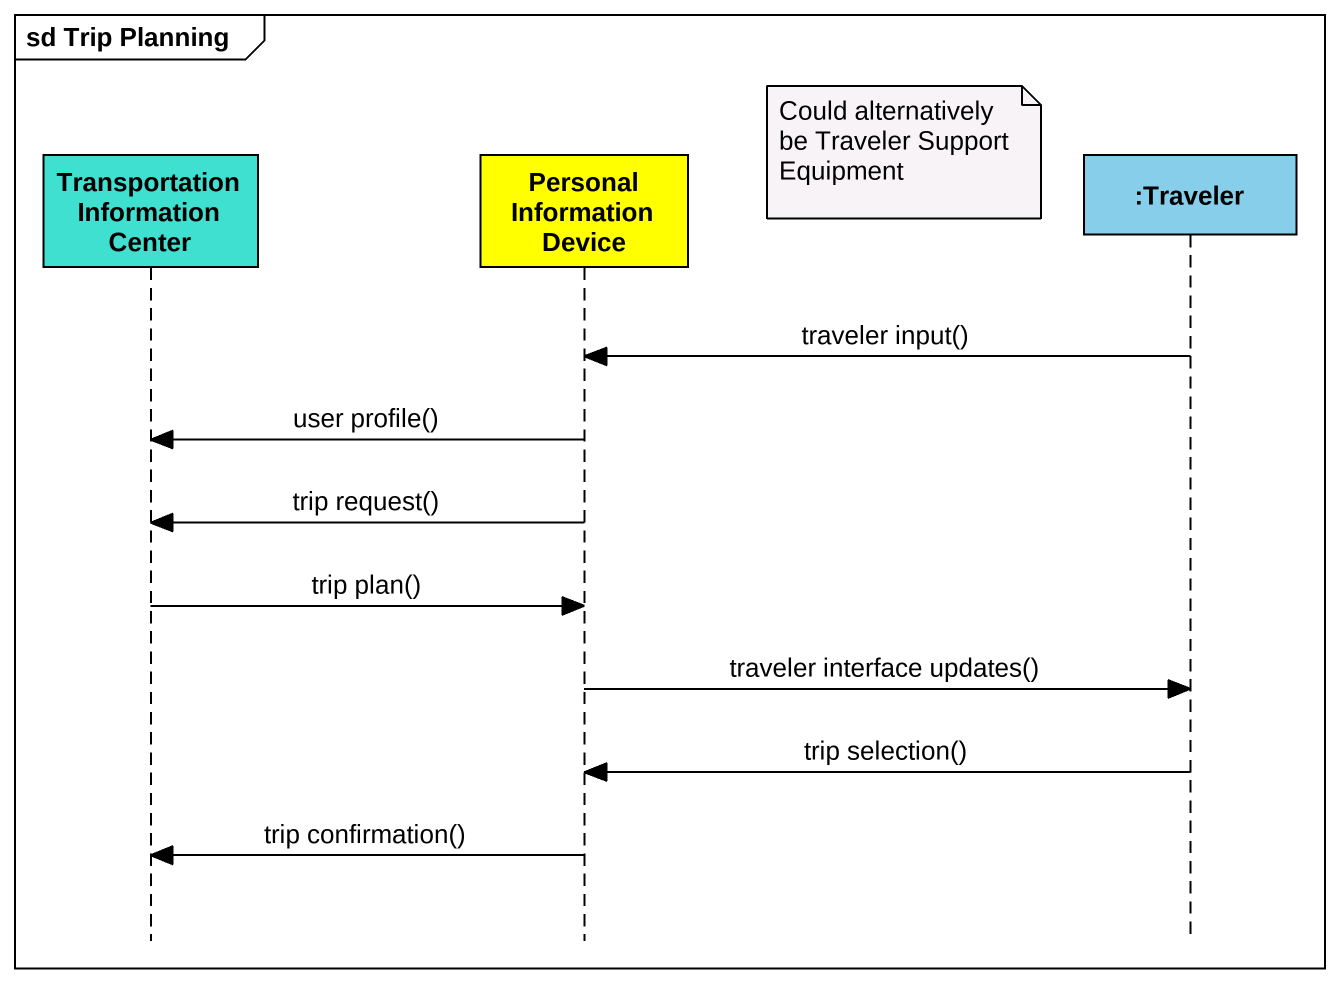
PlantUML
@startuml
mainframe sd Trip Planning
hide footbox
participant "Transportation Information Center" as Transportation_Information #40E0D0
participant "Personal Information Device" as Personal_Information_Device #FFFF00
participant ":Traveler" as Traveler #87CEEB

note left of Traveler : Could alternatively be Traveler Support Equipment
Traveler -> Personal_Information_Device : traveler input()
Personal_Information_Device -> Transportation_Information : user profile()
Personal_Information_Device -> Transportation_Information : trip request()
Transportation_Information -> Personal_Information_Device : trip plan()
Personal_Information_Device -> Traveler : traveler interface updates()
Traveler -> Personal_Information_Device : trip selection()
Personal_Information_Device -> Transportation_Information : trip confirmation()
@enduml
